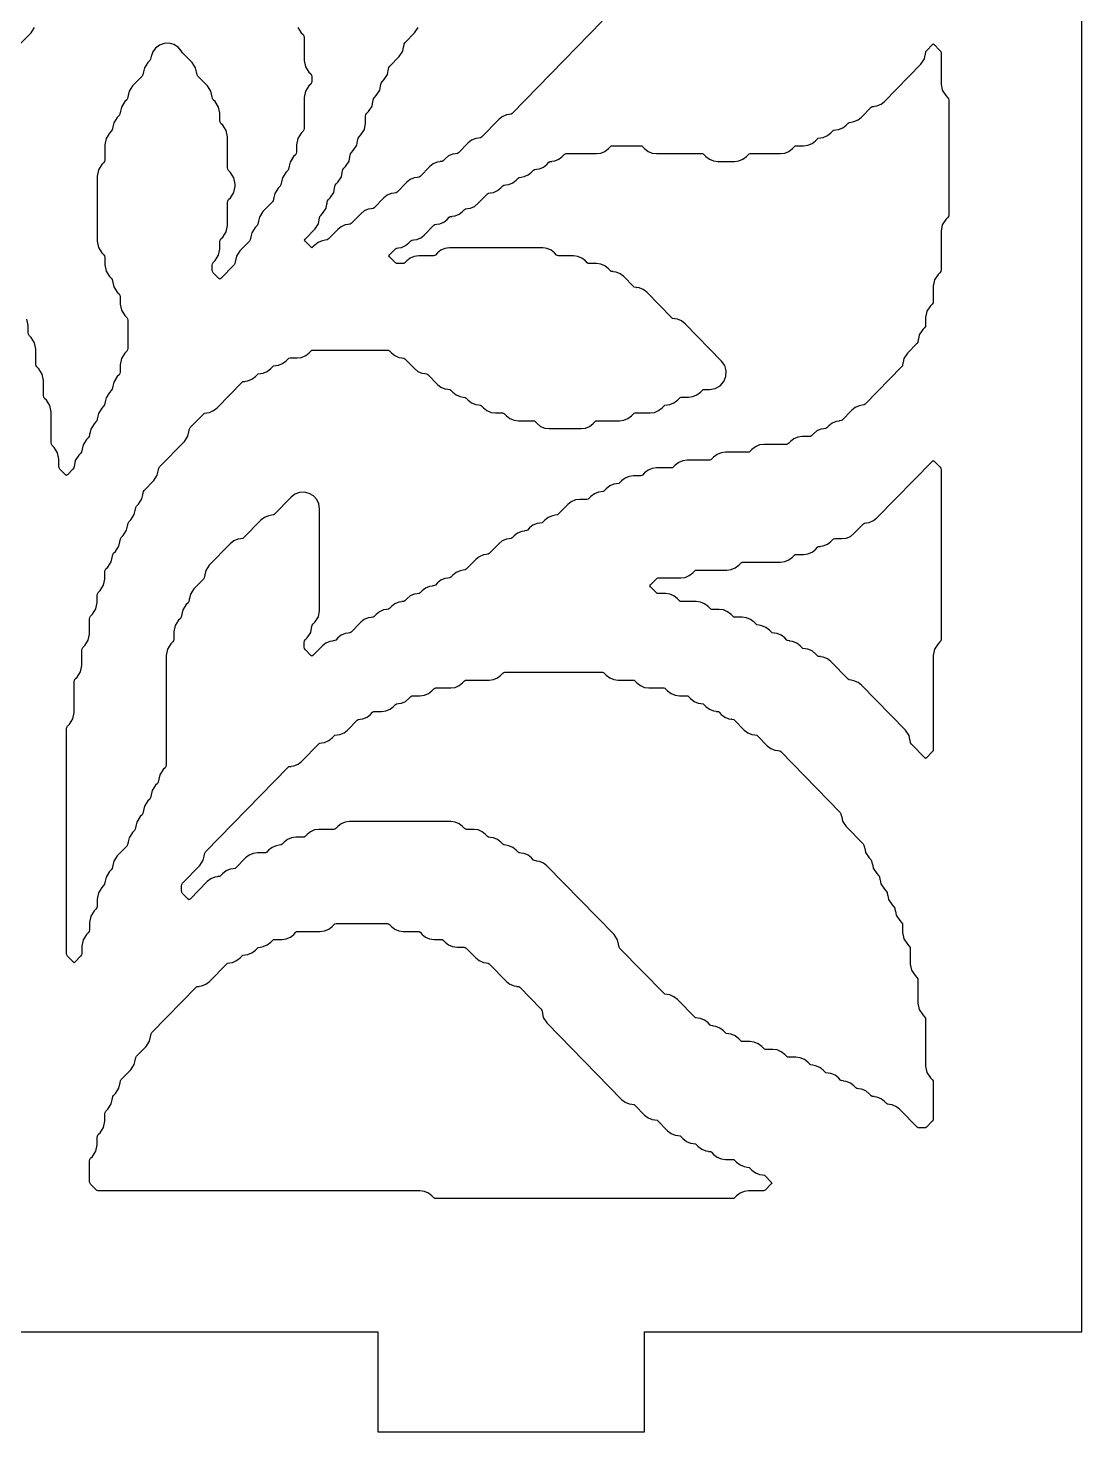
# Model space of a CAD drawing. Header units: millimetres. Extents: x 10 to 410, y 18 to 283.
# Drawn here: x 41.63 to 73.27, y 157 to 199.13 of the extents above; entities that cross this region are included whole.
import ezdxf

# ---------------------------------------------------------------- set-up
doc = ezdxf.new("R2010")
doc.units = ezdxf.units.MM
doc.layers.add('CUT', color=1, linetype='Continuous')

msp = doc.modelspace()

# ---------------------------------------------------------------- linework, layer by layer
at = {"layer": 'CUT'}
for points in [[(60.134, 157), (60.134, 160), (73.2679, 160), (73.2679, 280), (60.134, 280), (60.134, 283), (52.134, 283), (52.134, 280), (31.134, 280), (31.134, 283), (23.134, 283), (23.134, 280), (10, 280), (10, 160), (23.134, 160), (23.134, 157), (31.134, 157), (31.134, 160), (52.134, 160), (52.134, 157)], [(42.7942, 171.3131), (42.7854, 171.358), (42.7854, 178.0989), (42.7942, 178.1438), (42.8193, 178.1821), (42.8734, 178.2375), (42.9787, 178.3982), (43.0157, 178.5868), (43.0157, 179.5136), (43.0245, 179.5585), (43.0496, 179.5968), (43.1037, 179.6522), (43.209, 179.8129), (43.246, 180.0015), (43.246, 180.4568), (43.2548, 180.5017), (43.2798, 180.54), (43.3339, 180.5954), (43.4393, 180.7561), (43.4762, 180.9447), (43.4762, 181.3999), (43.485, 181.4448), (43.5101, 181.4831), (43.5642, 181.5385), (43.6696, 181.6993), (43.7065, 181.8879), (43.7065, 182.1073), (43.7153, 182.1522), (43.7404, 182.1905), (43.7945, 182.2459), (43.8999, 182.4066), (43.9368, 182.5952), (43.9368, 182.8147), (43.9456, 182.8596), (43.9707, 182.8979), (44.0248, 182.9533), (44.1302, 183.114), (44.1547, 183.2392), (44.1578, 183.2386), (44.1759, 183.3312), (44.201, 183.3694), (44.2551, 183.4248), (44.3604, 183.5856), (44.385, 183.7108), (44.3881, 183.7102), (44.4062, 183.8027), (44.4313, 183.841), (44.4854, 183.8964), (44.5907, 184.0572), (44.6152, 184.1824), (44.6183, 184.1818), (44.6365, 184.2743), (44.6615, 184.3126), (44.7156, 184.368), (44.821, 184.5287), (44.8455, 184.654), (44.8486, 184.6534), (44.8667, 184.7459), (44.8918, 184.7842), (44.9459, 184.8396), (45.0513, 185.0003), (45.0758, 185.1256), (45.0789, 185.125), (45.097, 185.2175), (45.1221, 185.2558), (45.4065, 185.5469), (45.5118, 185.7077), (45.5364, 185.8329), (45.5395, 185.8323), (45.5576, 185.9248), (45.5827, 185.9631), (46.3276, 186.7259), (46.433, 186.8866), (46.4575, 187.0119), (46.4606, 187.0113), (46.4787, 187.1038), (46.5038, 187.1421), (46.9072, 187.5551), (46.9323, 187.5747), (46.9967, 187.5834), (46.9965, 187.5851), (47.0815, 187.5965), (47.2036, 187.6479), (47.3079, 187.7296), (48.0587, 188.4983), (48.0837, 188.5179), (48.1481, 188.5265), (48.1479, 188.5283), (48.2329, 188.5397), (48.355, 188.5911), (48.4593, 188.6728), (48.5192, 188.7341), (48.5442, 188.7537), (48.6087, 188.7623), (48.6085, 188.7641), (48.6935, 188.7754), (48.8156, 188.8269), (48.9199, 188.9085), (48.9798, 188.9699), (49.0048, 188.9895), (49.0693, 188.9981), (49.069, 188.9999), (49.1541, 189.0112), (49.2761, 189.0627), (49.3804, 189.1443), (49.4404, 189.2057), (49.4654, 189.2253), (49.4969, 189.2295), (49.7136, 189.2295), (49.8449, 189.247), (49.967, 189.2984), (50.0713, 189.3801), (50.1312, 189.4415), (50.1562, 189.4611), (50.1877, 189.4653), (52.424, 189.4653), (52.4555, 189.4611), (52.4805, 189.4415), (52.5404, 189.3801), (52.6447, 189.2984), (52.7668, 189.247), (52.8518, 189.2357), (52.8516, 189.2339), (52.9161, 189.2253), (52.9411, 189.2057), (53.2313, 188.9085), (53.3356, 188.8269), (53.4577, 188.7754), (53.5427, 188.7641), (53.5425, 188.7623), (53.6069, 188.7537), (53.6319, 188.7341), (53.9221, 188.437), (54.0264, 188.3553), (54.1485, 188.3039), (54.2335, 188.2925), (54.2333, 188.2907), (54.2978, 188.2821), (54.3228, 188.2625), (54.3827, 188.2012), (54.487, 188.1195), (54.6091, 188.0681), (54.6941, 188.0567), (54.6939, 188.0549), (54.7583, 188.0463), (54.7834, 188.0267), (54.8433, 187.9654), (54.9476, 187.8837), (55.0697, 187.8323), (55.1547, 187.8209), (55.1544, 187.8191), (55.2189, 187.8105), (55.2439, 187.7909), (55.3038, 187.7296), (55.4081, 187.6479), (55.5302, 187.5965), (55.6615, 187.5789), (55.8783, 187.5789), (55.9098, 187.5747), (55.9348, 187.5551), (55.9947, 187.4938), (56.099, 187.4121), (56.2211, 187.3607), (56.3524, 187.3432), (56.7994, 187.3432), (56.8309, 187.3389), (56.8559, 187.3194), (56.9158, 187.258), (57.0201, 187.1763), (57.1422, 187.1249), (57.2735, 187.1074), (58.2341, 187.1074), (58.3654, 187.1249), (58.4875, 187.1763), (58.5918, 187.258), (58.6517, 187.3194), (58.6767, 187.3389), (58.7082, 187.3432), (59.3855, 187.3432), (59.5168, 187.3607), (59.6389, 187.4121), (59.7432, 187.4938), (59.8031, 187.5551), (59.8281, 187.5747), (59.8596, 187.5789), (60.3066, 187.5789), (60.4379, 187.5965), (60.56, 187.6479), (60.6643, 187.7296), (60.7242, 187.7909), (60.7492, 187.8105), (60.8137, 187.8191), (60.8135, 187.8209), (60.8985, 187.8323), (61.0206, 187.8837), (61.1249, 187.9654), (61.1848, 188.0267), (61.2098, 188.0463), (61.2413, 188.0505), (61.458, 188.0505), (61.5893, 188.0681), (61.7114, 188.1195), (61.8157, 188.2012), (61.8756, 188.2625), (61.9007, 188.2821), (61.9322, 188.2863), (62.0934, 188.2863), (62.2577, 188.3141), (62.4038, 188.3944), (62.5154, 188.5182), (62.5801, 188.6718), (62.5907, 188.8381), (62.546, 188.9987), (62.4511, 189.1357), (61.3552, 190.2578), (61.2509, 190.3395), (61.1288, 190.3909), (61.0438, 190.4022), (61.044, 190.404), (60.9795, 190.4126), (60.9545, 190.4322), (60.2038, 191.2009), (60.0995, 191.2826), (59.9774, 191.334), (59.8923, 191.3454), (59.8926, 191.3472), (59.8281, 191.3558), (59.8031, 191.3754), (59.5129, 191.6725), (59.4086, 191.7542), (59.2865, 191.8056), (59.2015, 191.817), (59.2017, 191.8188), (59.1373, 191.8274), (59.1122, 191.847), (59.0523, 191.9083), (58.948, 191.99), (58.8259, 192.0414), (58.6946, 192.0589), (58.4779, 192.0589), (58.4464, 192.0632), (58.4214, 192.0827), (58.3615, 192.1441), (58.2572, 192.2258), (58.1351, 192.2772), (58.0038, 192.2947), (57.5568, 192.2947), (57.5253, 192.2989), (57.5003, 192.3185), (57.4404, 192.3799), (57.3361, 192.4616), (57.214, 192.513), (57.0827, 192.5305), (54.2798, 192.5305), (54.1485, 192.513), (54.0264, 192.4616), (53.9221, 192.3799), (53.8622, 192.3185), (53.8372, 192.2989), (53.8057, 192.2947), (53.3587, 192.2947), (53.2274, 192.2772), (53.1053, 192.2258), (53.001, 192.1441), (52.9411, 192.0827), (52.9161, 192.0632), (52.8846, 192.0589), (52.7208, 192.0589), (52.6893, 192.0632), (52.6643, 192.0827), (52.4844, 192.267), (52.4646, 192.2947), (52.4844, 192.3225), (52.6643, 192.5067), (52.6893, 192.5263), (52.7538, 192.5349), (52.7536, 192.5367), (52.8386, 192.5481), (52.9607, 192.5995), (53.065, 192.6812), (53.1249, 192.7425), (53.1499, 192.7621), (53.2144, 192.7707), (53.2141, 192.7725), (53.2991, 192.7839), (53.4212, 192.8353), (53.5255, 192.917), (53.8157, 193.2141), (53.8408, 193.2337), (53.9052, 193.2423), (53.905, 193.2441), (53.99, 193.2554), (54.1121, 193.3069), (54.2164, 193.3885), (54.2763, 193.4499), (54.3013, 193.4695), (54.3658, 193.4781), (54.3655, 193.4799), (54.4506, 193.4912), (54.5727, 193.5427), (54.677, 193.6243), (54.7369, 193.6857), (54.7619, 193.7053), (54.8264, 193.7139), (54.8261, 193.7157), (54.9111, 193.727), (55.0332, 193.7784), (55.1375, 193.8601), (55.4277, 194.1573), (55.4527, 194.1768), (55.5172, 194.1855), (55.517, 194.1872), (55.602, 194.1986), (55.7241, 194.25), (55.8284, 194.3317), (55.8883, 194.393), (55.9133, 194.4126), (55.9778, 194.4212), (55.9775, 194.423), (56.0625, 194.4344), (56.1846, 194.4858), (56.2889, 194.5675), (56.3489, 194.6288), (56.3739, 194.6484), (56.4383, 194.657), (56.4381, 194.6588), (56.5231, 194.6702), (56.6452, 194.7216), (56.7495, 194.8033), (56.8094, 194.8646), (56.8344, 194.8842), (56.8989, 194.8928), (56.8987, 194.8946), (56.9837, 194.906), (57.1058, 194.9574), (57.2101, 195.0391), (57.27, 195.1004), (57.295, 195.12), (57.3595, 195.1286), (57.3592, 195.1304), (57.4442, 195.1418), (57.5663, 195.1932), (57.6706, 195.2749), (57.7305, 195.3362), (57.7556, 195.3558), (57.7871, 195.36), (58.6946, 195.36), (58.8259, 195.3776), (58.948, 195.429), (59.0523, 195.5106), (59.1122, 195.572), (59.1373, 195.5916), (59.1688, 195.5958), (60.0234, 195.5958), (60.0549, 195.5916), (60.0799, 195.572), (60.1398, 195.5106), (60.2441, 195.429), (60.3662, 195.3776), (60.4975, 195.36), (61.8656, 195.36), (61.8971, 195.3558), (61.9221, 195.3362), (61.982, 195.2749), (62.0863, 195.1932), (62.2084, 195.1418), (62.3397, 195.1242), (62.8397, 195.1242), (62.971, 195.1418), (63.0931, 195.1932), (63.1974, 195.2749), (63.2573, 195.3362), (63.2824, 195.3558), (63.3139, 195.36), (64.2214, 195.36), (64.3527, 195.3776), (64.4748, 195.429), (64.5791, 195.5106), (64.639, 195.572), (64.6641, 195.5916), (64.6956, 195.5958), (64.9123, 195.5958), (65.0436, 195.6133), (65.1657, 195.6648), (65.27, 195.7464), (65.3299, 195.8078), (65.3549, 195.8274), (65.4194, 195.836), (65.4191, 195.8378), (65.5042, 195.8491), (65.6262, 195.9005), (65.7305, 195.9822), (65.7905, 196.0436), (65.8155, 196.0632), (65.8799, 196.0718), (65.8797, 196.0736), (65.9647, 196.0849), (66.0868, 196.1363), (66.1911, 196.218), (66.251, 196.2794), (66.276, 196.2989), (66.3405, 196.3076), (66.3403, 196.3093), (66.4253, 196.3207), (66.5474, 196.3721), (66.6517, 196.4538), (66.9419, 196.7509), (66.9669, 196.7705), (67.0314, 196.7791), (67.0311, 196.7809), (67.1161, 196.7923), (67.2382, 196.8437), (67.3425, 196.9254), (68.4348, 198.0438), (68.5402, 198.2045), (68.5647, 198.3298), (68.5678, 198.3292), (68.5859, 198.4217), (68.611, 198.46), (68.7795, 198.6325), (68.8074, 198.6532), (68.8353, 198.6325), (69.0038, 198.46), (69.0289, 198.4217), (69.0377, 198.3768), (69.0377, 197.45), (69.0746, 197.2614), (69.18, 197.1006), (69.2341, 197.0452), (69.2592, 197.0069), (69.2679, 196.962), (69.2679, 193.5222), (69.2592, 193.4773), (69.2341, 193.439), (69.18, 193.3836), (69.0746, 193.2228), (69.0377, 193.0342), (69.0377, 191.8717), (69.0289, 191.8267), (69.0038, 191.7885), (68.9497, 191.7331), (68.8443, 191.5723), (68.8074, 191.3837), (68.8074, 190.9285), (68.7986, 190.8836), (68.7735, 190.8453), (68.7194, 190.7899), (68.614, 190.6292), (68.5771, 190.4406), (68.5771, 190.2211), (68.5683, 190.1762), (68.5432, 190.1379), (68.4891, 190.0825), (68.3838, 189.9218), (68.3592, 189.7965), (68.3561, 189.7971), (68.338, 189.7046), (68.3129, 189.6664), (68.0285, 189.3752), (67.9232, 189.2144), (67.8987, 189.0892), (67.8956, 189.0898), (67.8775, 188.9973), (67.8524, 188.959), (66.7581, 187.8385), (66.7331, 187.8189), (66.6686, 187.8103), (66.6688, 187.8085), (66.5838, 187.7972), (66.4617, 187.7458), (66.3574, 187.6641), (66.0672, 187.367), (66.0422, 187.3474), (65.9777, 187.3388), (65.978, 187.337), (65.893, 187.3256), (65.7709, 187.2742), (65.6666, 187.1925), (65.6067, 187.1312), (65.5816, 187.1116), (65.5172, 187.103), (65.5174, 187.1012), (65.4324, 187.0898), (65.3103, 187.0384), (65.206, 186.9567), (65.1461, 186.8954), (65.1211, 186.8758), (65.0896, 186.8716), (64.8729, 186.8716), (64.7416, 186.854), (64.6195, 186.8026), (64.5152, 186.7209), (64.4552, 186.6596), (64.4302, 186.64), (64.3987, 186.6358), (63.7214, 186.6358), (63.5901, 186.6182), (63.468, 186.5668), (63.3637, 186.4851), (63.3038, 186.4238), (63.2788, 186.4042), (63.2473, 186.4), (62.57, 186.4), (62.4387, 186.3824), (62.3166, 186.331), (62.2123, 186.2494), (62.1524, 186.188), (62.1274, 186.1684), (62.0959, 186.1642), (61.4186, 186.1642), (61.2873, 186.1467), (61.1652, 186.0952), (61.0609, 186.0136), (61.001, 185.9522), (60.976, 185.9326), (60.9445, 185.9284), (60.4975, 185.9284), (60.3662, 185.9109), (60.2441, 185.8595), (60.1398, 185.7778), (60.0799, 185.7164), (60.0549, 185.6968), (60.0234, 185.6926), (59.8066, 185.6926), (59.6753, 185.6751), (59.5532, 185.6237), (59.4489, 185.542), (59.389, 185.4806), (59.364, 185.4611), (59.2995, 185.4524), (59.2998, 185.4507), (59.2148, 185.4393), (59.0927, 185.3879), (58.9884, 185.3062), (58.9285, 185.2449), (58.9034, 185.2253), (58.839, 185.2166), (58.8392, 185.2149), (58.7542, 185.2035), (58.6321, 185.1521), (58.5278, 185.0704), (58.4679, 185.0091), (58.4429, 184.9895), (58.4114, 184.9853), (58.1947, 184.9853), (58.0633, 184.9677), (57.9412, 184.9163), (57.8369, 184.8346), (57.5468, 184.5375), (57.5217, 184.5179), (57.4573, 184.5093), (57.4575, 184.5075), (57.3725, 184.4961), (57.2504, 184.4447), (57.1461, 184.363), (57.0862, 184.3017), (57.0612, 184.2821), (56.9967, 184.2735), (56.9969, 184.2717), (56.9119, 184.2603), (56.7898, 184.2089), (56.6855, 184.1272), (56.6256, 184.0659), (56.6006, 184.0463), (56.5361, 184.0377), (56.5364, 184.0359), (56.4514, 184.0246), (56.3293, 183.9731), (56.225, 183.8915), (56.1651, 183.8301), (56.14, 183.8105), (56.0756, 183.8019), (56.0758, 183.8001), (55.9908, 183.7888), (55.8687, 183.7373), (55.7644, 183.6557), (55.4742, 183.3585), (55.4492, 183.3389), (55.3847, 183.3303), (55.385, 183.3285), (55.2999, 183.3172), (55.1779, 183.2658), (55.0735, 183.1841), (54.7834, 182.887), (54.7583, 182.8674), (54.6939, 182.8588), (54.6941, 182.857), (54.6091, 182.8456), (54.487, 182.7942), (54.3827, 182.7125), (54.3228, 182.6512), (54.2978, 182.6316), (54.2333, 182.623), (54.2335, 182.6212), (54.1485, 182.6098), (54.0264, 182.5584), (53.9221, 182.4767), (53.8622, 182.4154), (53.8372, 182.3958), (53.7727, 182.3872), (53.773, 182.3854), (53.688, 182.374), (53.5659, 182.3226), (53.4616, 182.2409), (53.4017, 182.1796), (53.3766, 182.16), (53.3122, 182.1514), (53.3124, 182.1496), (53.2274, 182.1382), (53.1053, 182.0868), (53.001, 182.0051), (52.9411, 181.9438), (52.9161, 181.9242), (52.8516, 181.9156), (52.8518, 181.9138), (52.7668, 181.9024), (52.6447, 181.851), (52.5404, 181.7694), (52.4805, 181.708), (52.4555, 181.6884), (52.391, 181.6798), (52.3913, 181.678), (52.3063, 181.6667), (52.1842, 181.6152), (52.0799, 181.5336), (52.02, 181.4722), (51.9949, 181.4526), (51.9305, 181.444), (51.9307, 181.4422), (51.8457, 181.4309), (51.7236, 181.3795), (51.6193, 181.2978), (51.3291, 181.0006), (51.3041, 180.9811), (51.2396, 180.9724), (51.2399, 180.9707), (51.1548, 180.9593), (51.0328, 180.9079), (50.9285, 180.8262), (50.8685, 180.7649), (50.8435, 180.7453), (50.7791, 180.7366), (50.7793, 180.7349), (50.6943, 180.7235), (50.5722, 180.6721), (50.4679, 180.5904), (50.1824, 180.2981), (50.1545, 180.2774), (50.1265, 180.2981), (49.9581, 180.4706), (49.933, 180.5088), (49.9242, 180.5538), (49.9242, 180.6926), (49.933, 180.7375), (49.9581, 180.7758), (50.0122, 180.8311), (50.1175, 180.9919), (50.142, 181.1171), (50.1451, 181.1165), (50.1632, 181.209), (50.1883, 181.2473), (50.2424, 181.3027), (50.3478, 181.4635), (50.3847, 181.6521), (50.3847, 184.7009), (50.363, 184.8467), (50.2996, 184.9799), (50.2002, 185.0888), (50.0733, 185.1639), (49.9301, 185.1988), (49.7828, 185.1904), (49.6445, 185.1394), (49.527, 185.0502), (49.0263, 184.5375), (49.0013, 184.5179), (48.9368, 184.5093), (48.937, 184.5075), (48.852, 184.4961), (48.7299, 184.4447), (48.6256, 184.363), (48.1051, 183.8301), (48.0801, 183.8105), (48.0157, 183.8019), (48.0159, 183.8001), (47.9309, 183.7888), (47.8088, 183.7373), (47.7045, 183.6557), (47.0728, 183.0089), (46.9674, 182.8481), (46.9429, 182.7229), (46.9398, 182.7235), (46.9217, 182.631), (46.8966, 182.5927), (46.6122, 182.3015), (46.5069, 182.1407), (46.4823, 182.0155), (46.4792, 182.0161), (46.4611, 181.9236), (46.436, 181.8853), (46.3819, 181.8299), (46.2766, 181.6692), (46.252, 181.5439), (46.249, 181.5445), (46.2308, 181.452), (46.2057, 181.4137), (46.1516, 181.3583), (46.0463, 181.1976), (46.0094, 181.009), (46.0094, 180.7896), (46.0006, 180.7446), (45.9755, 180.7064), (45.9214, 180.651), (45.816, 180.4902), (45.7791, 180.3016), (45.7791, 177.0169), (45.7703, 176.972), (45.7452, 176.9337), (45.6911, 176.8783), (45.5857, 176.7176), (45.5612, 176.5923), (45.5581, 176.5929), (45.54, 176.5004), (45.5149, 176.4621), (45.4608, 176.4067), (45.3554, 176.246), (45.3309, 176.1208), (45.3278, 176.1214), (45.3097, 176.0288), (45.2846, 175.9906), (45.2305, 175.9352), (45.1252, 175.7744), (45.1006, 175.6492), (45.0975, 175.6498), (45.0794, 175.5573), (45.0543, 175.519), (45.0002, 175.4636), (44.8949, 175.3028), (44.8703, 175.1776), (44.8673, 175.1782), (44.8491, 175.0857), (44.8241, 175.0474), (44.7699, 174.992), (44.6646, 174.8313), (44.6401, 174.706), (44.637, 174.7066), (44.6189, 174.6141), (44.5938, 174.5758), (44.3094, 174.2846), (44.204, 174.1239), (44.1795, 173.9986), (44.1764, 173.9993), (44.1583, 173.9067), (44.1332, 173.8685), (44.0791, 173.8131), (43.9737, 173.6523), (43.9492, 173.5271), (43.9461, 173.5277), (43.928, 173.4352), (43.9029, 173.3969), (43.8488, 173.3415), (43.7435, 173.1807), (43.7065, 172.9921), (43.7065, 172.7727), (43.6977, 172.7278), (43.6726, 172.6895), (43.6185, 172.6341), (43.5132, 172.4734), (43.4762, 172.2848), (43.4762, 172.0653), (43.4674, 172.0204), (43.4424, 171.9821), (43.3883, 171.9267), (43.2829, 171.766), (43.246, 171.5774), (43.246, 171.358), (43.2372, 171.3131), (43.2121, 171.2748), (43.0436, 171.1023), (43.0157, 171.0816), (42.9878, 171.1023), (42.8193, 171.2748)], [(60.519, 182.6232), (60.5505, 182.6274), (61.2277, 182.6274), (61.3591, 182.6449), (61.4812, 182.6963), (61.5855, 182.778), (61.6454, 182.8394), (61.6704, 182.8589), (61.7019, 182.8632), (62.6094, 182.8632), (62.7408, 182.8807), (62.8628, 182.9321), (62.9672, 183.0138), (63.0271, 183.0751), (63.0521, 183.0947), (63.0836, 183.0989), (64.2214, 183.0989), (64.3527, 183.1165), (64.4748, 183.1679), (64.5791, 183.2496), (64.639, 183.3109), (64.6641, 183.3305), (64.6956, 183.3347), (64.9123, 183.3347), (65.0436, 183.3523), (65.1657, 183.4037), (65.27, 183.4854), (65.3299, 183.5467), (65.3549, 183.5663), (65.4194, 183.5749), (65.4191, 183.5767), (65.5042, 183.5881), (65.6262, 183.6395), (65.7305, 183.7212), (65.7905, 183.7825), (65.8155, 183.8021), (65.847, 183.8063), (66.0637, 183.8063), (66.195, 183.8239), (66.3171, 183.8753), (66.4214, 183.957), (66.7116, 184.2541), (66.7366, 184.2737), (66.8011, 184.2823), (66.8008, 184.2841), (66.8859, 184.2954), (67.0079, 184.3469), (67.1122, 184.4285), (68.7795, 186.1356), (68.8074, 186.1563), (68.8353, 186.1356), (69.0038, 185.9631), (69.0289, 185.9248), (69.0377, 185.8799), (69.0377, 180.7896), (69.0289, 180.7446), (69.0038, 180.7064), (68.9497, 180.651), (68.8443, 180.4902), (68.8074, 180.3016), (68.8074, 177.4885), (68.7986, 177.4436), (68.7735, 177.4053), (68.605, 177.2328), (68.5771, 177.2121), (68.5492, 177.2328), (68.1504, 177.6411), (68.1253, 177.6794), (68.1072, 177.7719), (68.1041, 177.7713), (68.0796, 177.8965), (67.9742, 178.0573), (66.6517, 179.4115), (66.5474, 179.4931), (66.4253, 179.5446), (66.3403, 179.5559), (66.3405, 179.5577), (66.276, 179.5663), (66.251, 179.5859), (65.7305, 180.1188), (65.6262, 180.2005), (65.5042, 180.2519), (65.4191, 180.2633), (65.4194, 180.2651), (65.3549, 180.2737), (65.3299, 180.2933), (65.27, 180.3546), (65.1657, 180.4363), (65.0436, 180.4877), (64.9586, 180.4991), (64.9588, 180.5009), (64.8943, 180.5095), (64.8693, 180.5291), (64.8094, 180.5904), (64.7051, 180.6721), (64.583, 180.7235), (64.498, 180.7349), (64.4982, 180.7366), (64.4338, 180.7453), (64.4088, 180.7649), (64.3489, 180.8262), (64.2445, 180.9079), (64.1225, 180.9593), (64.0374, 180.9707), (64.0377, 180.9724), (63.9732, 180.9811), (63.9482, 181.0006), (63.8883, 181.062), (63.784, 181.1437), (63.6619, 181.1951), (63.5769, 181.2064), (63.5771, 181.2082), (63.5126, 181.2168), (63.4876, 181.2364), (63.4277, 181.2978), (63.3234, 181.3795), (63.2013, 181.4309), (63.07, 181.4484), (62.8533, 181.4484), (62.8218, 181.4526), (62.7968, 181.4722), (62.7369, 181.5336), (62.6326, 181.6152), (62.5105, 181.6667), (62.3792, 181.6842), (62.1624, 181.6842), (62.1309, 181.6884), (62.1059, 181.708), (62.046, 181.7694), (61.9417, 181.851), (61.8196, 181.9024), (61.6883, 181.92), (61.2413, 181.92), (61.2098, 181.9242), (61.1848, 181.9438), (61.1249, 182.0051), (61.0206, 182.0868), (60.8985, 182.1382), (60.7672, 182.1558), (60.5505, 182.1558), (60.519, 182.16), (60.4939, 182.1796), (60.314, 182.3639), (60.2942, 182.3916), (60.314, 182.4193), (60.4939, 182.6036)], [(46.2484, 173.1994), (46.2396, 173.2443), (46.2396, 173.3831), (46.2484, 173.428), (46.2735, 173.4663), (46.7882, 173.9933), (46.8935, 174.154), (46.9181, 174.2792), (46.9212, 174.2786), (46.9393, 174.3712), (46.9644, 174.4094), (49.4404, 176.9446), (49.4654, 176.9642), (49.5298, 176.9728), (49.5296, 176.9746), (49.6146, 176.986), (49.7367, 177.0374), (49.841, 177.1191), (50.3615, 177.652), (50.3865, 177.6716), (50.451, 177.6802), (50.4507, 177.682), (50.5358, 177.6933), (50.6578, 177.7448), (50.7621, 177.8264), (50.8221, 177.8878), (50.8471, 177.9074), (50.9115, 177.916), (50.9113, 177.9178), (50.9963, 177.9291), (51.1184, 177.9805), (51.2227, 178.0622), (51.5129, 178.3594), (51.5379, 178.3789), (51.6024, 178.3876), (51.6021, 178.3893), (51.6872, 178.4007), (51.8093, 178.4521), (51.9136, 178.5338), (51.9735, 178.5951), (51.9985, 178.6147), (52.03, 178.6189), (52.2467, 178.6189), (52.378, 178.6365), (52.5001, 178.6879), (52.6044, 178.7696), (52.6643, 178.8309), (52.6893, 178.8505), (52.7538, 178.8591), (52.7536, 178.8609), (52.8386, 178.8723), (52.9607, 178.9237), (53.065, 179.0054), (53.1249, 179.0667), (53.1499, 179.0863), (53.1814, 179.0905), (53.3981, 179.0905), (53.5294, 179.1081), (53.6515, 179.1595), (53.7558, 179.2412), (53.8157, 179.3025), (53.8408, 179.3221), (53.8722, 179.3263), (54.3193, 179.3263), (54.4506, 179.3439), (54.5727, 179.3953), (54.677, 179.477), (54.7369, 179.5383), (54.7619, 179.5579), (54.7934, 179.5621), (55.4707, 179.5621), (55.602, 179.5797), (55.7241, 179.6311), (55.8284, 179.7128), (55.8883, 179.7741), (55.9133, 179.7937), (55.9448, 179.7979), (58.8719, 179.7979), (58.9034, 179.7937), (58.9285, 179.7741), (58.9884, 179.7128), (59.0927, 179.6311), (59.2148, 179.5797), (59.3461, 179.5621), (59.7931, 179.5621), (59.8246, 179.5579), (59.8496, 179.5383), (59.9095, 179.477), (60.0138, 179.3953), (60.1359, 179.3439), (60.2672, 179.3263), (60.7142, 179.3263), (60.7457, 179.3221), (60.7707, 179.3025), (60.8306, 179.2412), (60.9349, 179.1595), (61.057, 179.1081), (61.1883, 179.0905), (61.4051, 179.0905), (61.4366, 179.0863), (61.4616, 179.0667), (61.5215, 179.0054), (61.6258, 178.9237), (61.7479, 178.8723), (61.8329, 178.8609), (61.8327, 178.8591), (61.8971, 178.8505), (61.9221, 178.8309), (61.982, 178.7696), (62.0863, 178.6879), (62.2084, 178.6365), (62.2935, 178.6251), (62.2932, 178.6234), (62.3577, 178.6147), (62.3827, 178.5951), (62.4426, 178.5338), (62.5469, 178.4521), (62.669, 178.4007), (62.754, 178.3893), (62.7538, 178.3876), (62.8182, 178.3789), (62.8433, 178.3594), (63.1335, 178.0622), (63.2378, 177.9805), (63.3599, 177.9291), (63.4449, 177.9178), (63.4446, 177.916), (63.5091, 177.9074), (63.5341, 177.8878), (63.8243, 177.5906), (63.9286, 177.509), (64.0507, 177.4576), (64.1357, 177.4462), (64.1355, 177.4444), (64.1999, 177.4358), (64.225, 177.4162), (66.0101, 175.5884), (66.0352, 175.5501), (66.0533, 175.4576), (66.0564, 175.4582), (66.0809, 175.3329), (66.1863, 175.1722), (66.7009, 174.6452), (66.726, 174.6069), (66.7442, 174.5144), (66.7472, 174.515), (66.7718, 174.3898), (66.8771, 174.229), (66.9312, 174.1736), (66.9563, 174.1354), (66.9744, 174.0429), (66.9775, 174.0435), (67.0021, 173.9182), (67.1074, 173.7575), (67.1615, 173.7021), (67.1866, 173.6638), (67.2047, 173.5713), (67.2078, 173.5719), (67.2323, 173.4466), (67.3377, 173.2859), (67.3918, 173.2305), (67.4169, 173.1922), (67.435, 173.0997), (67.4381, 173.1003), (67.4626, 172.975), (67.568, 172.8143), (67.6221, 172.7589), (67.6472, 172.7206), (67.6653, 172.6281), (67.6684, 172.6287), (67.6929, 172.5035), (67.7983, 172.3427), (67.8524, 172.2873), (67.8775, 172.249), (67.8863, 172.2041), (67.8863, 171.9847), (67.9232, 171.7961), (68.0285, 171.6354), (68.0826, 171.58), (68.1077, 171.5417), (68.1165, 171.4968), (68.1165, 171.0415), (68.1535, 170.8529), (68.2588, 170.6922), (68.3129, 170.6368), (68.338, 170.5985), (68.3468, 170.5536), (68.3468, 169.8626), (68.3838, 169.674), (68.4891, 169.5133), (68.5432, 169.4579), (68.5683, 169.4196), (68.5771, 169.3747), (68.5771, 167.9763), (68.614, 167.7877), (68.7194, 167.6269), (68.7735, 167.5715), (68.7986, 167.5333), (68.8074, 167.4883), (68.8074, 166.4064), (68.7986, 166.3615), (68.7735, 166.3232), (68.6003, 166.1459), (68.5753, 166.1263), (68.5438, 166.1221), (68.3801, 166.1221), (68.3486, 166.1263), (68.3236, 166.1459), (67.8031, 166.6788), (67.6988, 166.7605), (67.5767, 166.8119), (67.4917, 166.8233), (67.4919, 166.8251), (67.4275, 166.8337), (67.4024, 166.8533), (67.3425, 166.9146), (67.2382, 166.9963), (67.1161, 167.0477), (67.0311, 167.0591), (67.0314, 167.0609), (66.9669, 167.0695), (66.9419, 167.0891), (66.882, 167.1504), (66.7777, 167.2321), (66.6556, 167.2835), (66.5706, 167.2949), (66.5708, 167.2966), (66.5063, 167.3053), (66.4813, 167.3249), (66.4214, 167.3862), (66.3171, 167.4679), (66.195, 167.5193), (66.11, 167.5307), (66.1102, 167.5324), (66.0458, 167.5411), (66.0207, 167.5606), (65.9608, 167.622), (65.8565, 167.7037), (65.7344, 167.7551), (65.6494, 167.7664), (65.6497, 167.7682), (65.5852, 167.7768), (65.5602, 167.7964), (65.5003, 167.8578), (65.396, 167.9395), (65.2739, 167.9909), (65.1889, 168.0022), (65.1891, 168.004), (65.1246, 168.0126), (65.0996, 168.0322), (65.0397, 168.0936), (64.9354, 168.1752), (64.8133, 168.2267), (64.682, 168.2442), (64.4653, 168.2442), (64.4338, 168.2484), (64.4088, 168.268), (64.3489, 168.3294), (64.2445, 168.411), (64.1225, 168.4624), (63.9911, 168.48), (63.7744, 168.48), (63.7429, 168.4842), (63.7179, 168.5038), (63.658, 168.5651), (63.5537, 168.6468), (63.4316, 168.6982), (63.3003, 168.7158), (63.0836, 168.7158), (63.0521, 168.72), (63.0271, 168.7396), (62.9672, 168.8009), (62.8628, 168.8826), (62.7408, 168.934), (62.6557, 168.9454), (62.656, 168.9472), (62.5915, 168.9558), (62.5665, 168.9754), (62.5066, 169.0367), (62.4023, 169.1184), (62.2802, 169.1698), (62.1952, 169.1812), (62.1954, 169.183), (62.1309, 169.1916), (62.1059, 169.2112), (62.046, 169.2725), (61.9417, 169.3542), (61.8196, 169.4056), (61.7346, 169.417), (61.7348, 169.4188), (61.6704, 169.4274), (61.6454, 169.447), (61.1249, 169.9799), (61.0206, 170.0616), (60.8985, 170.113), (60.8135, 170.1243), (60.8137, 170.1261), (60.7492, 170.1347), (60.7242, 170.1543), (59.3997, 171.5106), (59.3746, 171.5488), (59.3565, 171.6414), (59.3534, 171.6408), (59.3288, 171.766), (59.2235, 171.9267), (57.2101, 173.9883), (57.1058, 174.07), (56.9837, 174.1214), (56.8987, 174.1328), (56.8989, 174.1345), (56.8344, 174.1432), (56.8094, 174.1627), (56.7495, 174.2241), (56.6452, 174.3058), (56.5231, 174.3572), (56.4381, 174.3685), (56.4383, 174.3703), (56.3739, 174.3789), (56.3489, 174.3985), (56.2889, 174.4599), (56.1846, 174.5416), (56.0625, 174.593), (55.9775, 174.6043), (55.9778, 174.6061), (55.9133, 174.6147), (55.8883, 174.6343), (55.8284, 174.6957), (55.7241, 174.7773), (55.602, 174.8288), (55.517, 174.8401), (55.5172, 174.8419), (55.4527, 174.8505), (55.4277, 174.8701), (55.3678, 174.9315), (55.2635, 175.0131), (55.1414, 175.0646), (55.0101, 175.0821), (54.7934, 175.0821), (54.7619, 175.0863), (54.7369, 175.1059), (54.677, 175.1672), (54.5727, 175.2489), (54.4506, 175.3003), (54.3193, 175.3179), (51.2862, 175.3179), (51.1548, 175.3003), (51.0328, 175.2489), (50.9285, 175.1672), (50.8685, 175.1059), (50.8435, 175.0863), (50.812, 175.0821), (50.365, 175.0821), (50.2337, 175.0646), (50.1116, 175.0131), (50.0073, 174.9315), (49.9474, 174.8701), (49.9224, 174.8505), (49.8909, 174.8463), (49.6742, 174.8463), (49.5429, 174.8288), (49.4208, 174.7773), (49.3165, 174.6957), (49.2566, 174.6343), (49.2315, 174.6147), (49.1671, 174.6061), (49.1673, 174.6043), (49.0823, 174.593), (48.9602, 174.5416), (48.8559, 174.4599), (48.796, 174.3985), (48.771, 174.3789), (48.7395, 174.3747), (48.5228, 174.3747), (48.3915, 174.3572), (48.2694, 174.3058), (48.1651, 174.2241), (47.8749, 173.927), (47.8498, 173.9074), (47.7854, 173.8988), (47.7856, 173.897), (47.7006, 173.8856), (47.5785, 173.8342), (47.4742, 173.7525), (47.4143, 173.6912), (47.3893, 173.6716), (47.3248, 173.663), (47.3251, 173.6612), (47.24, 173.6498), (47.1179, 173.5984), (47.0136, 173.5167), (46.4978, 172.9886), (46.4699, 172.9679), (46.442, 172.9886), (46.2735, 173.1611)], [(43.485, 164.4752), (43.4762, 164.5201), (43.4762, 165.1304), (43.485, 165.1754), (43.5101, 165.2136), (43.5642, 165.269), (43.6696, 165.4298), (43.7065, 165.6184), (43.7065, 165.8378), (43.7153, 165.8827), (43.7404, 165.921), (43.7945, 165.9764), (43.8999, 166.1372), (43.9368, 166.3258), (43.9368, 166.5452), (43.9456, 166.5901), (43.9707, 166.6284), (44.0248, 166.6838), (44.1302, 166.8445), (44.1547, 166.9698), (44.1578, 166.9692), (44.1759, 167.0617), (44.201, 167.1), (44.2551, 167.1554), (44.3604, 167.3161), (44.385, 167.4414), (44.3881, 167.4407), (44.4062, 167.5333), (44.4313, 167.5715), (44.7156, 167.8627), (44.821, 168.0235), (44.8455, 168.1487), (44.8486, 168.1481), (44.8667, 168.2406), (44.8918, 168.2789), (45.1762, 168.5701), (45.2816, 168.7308), (45.3061, 168.8561), (45.3092, 168.8555), (45.3273, 168.948), (45.3524, 168.9863), (46.677, 170.3425), (46.702, 170.3621), (46.7664, 170.3707), (46.7662, 170.3725), (46.8512, 170.3839), (46.9733, 170.4353), (47.0776, 170.517), (47.5981, 171.0499), (47.6231, 171.0695), (47.6876, 171.0781), (47.6873, 171.0799), (47.7724, 171.0912), (47.8944, 171.1427), (47.9987, 171.2243), (48.0587, 171.2857), (48.0837, 171.3053), (48.1481, 171.3139), (48.1479, 171.3157), (48.2329, 171.327), (48.355, 171.3784), (48.4593, 171.4601), (48.5192, 171.5215), (48.5442, 171.5411), (48.6087, 171.5497), (48.6085, 171.5515), (48.6935, 171.5628), (48.8156, 171.6142), (48.9199, 171.6959), (48.9798, 171.7573), (49.0048, 171.7768), (49.0363, 171.7811), (49.253, 171.7811), (49.3843, 171.7986), (49.5064, 171.85), (49.6107, 171.9317), (49.6706, 171.993), (49.6957, 172.0126), (49.7271, 172.0168), (50.4044, 172.0168), (50.5358, 172.0344), (50.6578, 172.0858), (50.7621, 172.1675), (50.8221, 172.2288), (50.8471, 172.2484), (50.8786, 172.2526), (52.424, 172.2526), (52.4555, 172.2484), (52.4805, 172.2288), (52.5404, 172.1675), (52.6447, 172.0858), (52.7668, 172.0344), (52.8981, 172.0168), (53.3451, 172.0168), (53.3766, 172.0126), (53.4017, 171.993), (53.4616, 171.9317), (53.5659, 171.85), (53.688, 171.7986), (53.8193, 171.7811), (54.036, 171.7811), (54.0675, 171.7768), (54.0925, 171.7573), (54.1524, 171.6959), (54.2567, 171.6142), (54.3788, 171.5628), (54.5101, 171.5453), (54.7268, 171.5453), (54.7583, 171.5411), (54.7834, 171.5215), (55.0735, 171.2243), (55.1779, 171.1427), (55.2999, 171.0912), (55.385, 171.0799), (55.3847, 171.0781), (55.4492, 171.0695), (55.4742, 171.0499), (55.9947, 170.517), (56.099, 170.4353), (56.2211, 170.3839), (56.3061, 170.3725), (56.3059, 170.3707), (56.3703, 170.3621), (56.3953, 170.3425), (57.0291, 169.6936), (57.0541, 169.6554), (57.0723, 169.5629), (57.0754, 169.5635), (57.0999, 169.4382), (57.2052, 169.2775), (59.4489, 166.9801), (59.5532, 166.8984), (59.6753, 166.847), (59.7603, 166.8357), (59.7601, 166.8339), (59.8246, 166.8253), (59.8496, 166.8057), (60.1398, 166.5085), (60.2441, 166.4269), (60.3662, 166.3754), (60.4512, 166.3641), (60.451, 166.3623), (60.5154, 166.3537), (60.5404, 166.3341), (60.8306, 166.037), (60.9349, 165.9553), (61.057, 165.9039), (61.142, 165.8925), (61.1418, 165.8907), (61.2063, 165.8821), (61.2313, 165.8625), (61.2912, 165.8012), (61.3955, 165.7195), (61.5176, 165.6681), (61.6026, 165.6567), (61.6024, 165.6549), (61.6668, 165.6463), (61.6918, 165.6267), (61.7518, 165.5654), (61.8561, 165.4837), (61.9782, 165.4323), (62.0632, 165.4209), (62.0629, 165.4191), (62.1274, 165.4105), (62.1524, 165.3909), (62.2123, 165.3296), (62.3166, 165.2479), (62.4387, 165.1965), (62.57, 165.1789), (62.7868, 165.1789), (62.8182, 165.1747), (62.8433, 165.1551), (62.9032, 165.0938), (63.0075, 165.0121), (63.1296, 164.9607), (63.2146, 164.9493), (63.2143, 164.9476), (63.2788, 164.9389), (63.3038, 164.9194), (63.3637, 164.858), (63.468, 164.7763), (63.5901, 164.7249), (63.6752, 164.7136), (63.6749, 164.7118), (63.7394, 164.7032), (63.7644, 164.6836), (63.9444, 164.4993), (63.9641, 164.4716), (63.9444, 164.4439), (63.7644, 164.2596), (63.7394, 164.24), (63.7079, 164.2358), (63.2609, 164.2358), (63.1296, 164.2182), (63.0075, 164.1668), (62.9032, 164.0851), (62.8433, 164.0238), (62.8182, 164.0042), (62.7868, 164), (53.8722, 164), (53.8408, 164.0042), (53.8157, 164.0238), (53.7558, 164.0851), (53.6515, 164.1668), (53.5294, 164.2182), (53.3981, 164.2358), (43.7398, 164.2358), (43.7083, 164.24), (43.6833, 164.2596), (43.5101, 164.4369)]]:
    msp.add_lwpolyline(points, close=True, dxfattribs=at)
for points in [[(58.8713, 199.3337), (56.1651, 196.5627), (56.14, 196.5432), (56.0756, 196.5345), (56.0758, 196.5328), (55.9908, 196.5214), (55.8687, 196.47), (55.7644, 196.3883), (55.2439, 195.8554), (55.2189, 195.8358), (55.1544, 195.8272), (55.1547, 195.8254), (55.0697, 195.814), (54.9476, 195.7626), (54.8433, 195.6809), (54.5531, 195.3838), (54.5281, 195.3642), (54.4636, 195.3556), (54.4638, 195.3538), (54.3788, 195.3424), (54.2567, 195.291), (54.1524, 195.2094), (54.0925, 195.148), (54.0675, 195.1284), (54.003, 195.1198), (54.0033, 195.118), (53.9182, 195.1067), (53.7962, 195.0552), (53.6919, 194.9736), (53.4017, 194.6764), (53.3766, 194.6568), (53.3122, 194.6482), (53.3124, 194.6464), (53.2274, 194.6351), (53.1053, 194.5837), (53.001, 194.502), (52.7108, 194.2049), (52.6858, 194.1853), (52.6213, 194.1766), (52.6216, 194.1749), (52.5365, 194.1635), (52.4145, 194.1121), (52.3102, 194.0304), (52.02, 193.7333), (51.9949, 193.7137), (51.9305, 193.7051), (51.9307, 193.7033), (51.8457, 193.6919), (51.7236, 193.6405), (51.6193, 193.5588), (51.3291, 193.2617), (51.3041, 193.2421), (51.2396, 193.2335), (51.2399, 193.2317), (51.1548, 193.2203), (51.0328, 193.1689), (50.9285, 193.0872), (50.6383, 192.7901), (50.6132, 192.7705), (50.5488, 192.7619), (50.549, 192.7601), (50.464, 192.7488), (50.3419, 192.6973), (50.2376, 192.6157), (50.1824, 192.5591), (50.1545, 192.5384), (50.1265, 192.5591), (49.9512, 192.7386), (49.9315, 192.7663), (49.9512, 192.794), (50.2424, 193.0922), (50.3478, 193.2529), (50.3723, 193.3782), (50.3754, 193.3776), (50.3935, 193.4701), (50.4186, 193.5084), (50.4727, 193.5638), (50.5781, 193.7245), (50.6026, 193.8498), (50.6057, 193.8492), (50.6238, 193.9417), (50.6489, 193.98), (50.703, 194.0354), (50.8084, 194.1961), (50.8329, 194.3214), (50.836, 194.3207), (50.8541, 194.4133), (50.8792, 194.4515), (50.9333, 194.5069), (51.0386, 194.6677), (51.0632, 194.7929), (51.0663, 194.7923), (51.0844, 194.8848), (51.1095, 194.9231), (51.1636, 194.9785), (51.2689, 195.1393), (51.2935, 195.2645), (51.2965, 195.2639), (51.3147, 195.3564), (51.3398, 195.3947), (51.3939, 195.4501), (51.4992, 195.6108), (51.5237, 195.7361), (51.5268, 195.7355), (51.5449, 195.828), (51.57, 195.8663), (51.6241, 195.9217), (51.7295, 196.0824), (51.7664, 196.271), (51.7664, 196.4904), (51.7752, 196.5354), (51.8003, 196.5736), (51.8544, 196.629), (51.9598, 196.7898), (51.9843, 196.915), (51.9874, 196.9144), (52.0055, 197.0069), (52.0306, 197.0452), (52.0847, 197.1006), (52.1901, 197.2614), (52.2146, 197.3866), (52.2177, 197.386), (52.2358, 197.4785), (52.2609, 197.5168), (52.315, 197.5722), (52.4203, 197.7329), (52.4449, 197.8582), (52.448, 197.8576), (52.4661, 197.9501), (52.4912, 197.9884), (52.7756, 198.2796), (52.8809, 198.4403), (52.9054, 198.5656), (52.9085, 198.565), (52.9266, 198.6575), (52.9517, 198.6958), (53.2361, 198.9869), (53.3415, 199.1477)], [(40.977, 198.2242), (41.722, 198.9869), (41.8273, 199.1477)], [(49.7308, 199.1477), (49.8362, 198.9869), (49.8903, 198.9315), (49.9154, 198.8933), (49.9242, 198.8483), (49.9242, 198.1573), (49.9611, 197.9687), (50.0665, 197.808), (50.1206, 197.7526), (50.1457, 197.7143), (50.1545, 197.6694), (50.1545, 197.5306), (50.1457, 197.4857), (50.1206, 197.4474), (50.0665, 197.392), (49.9611, 197.2313), (49.9242, 197.0427), (49.9242, 196.1159), (49.9154, 196.071), (49.8903, 196.0327), (49.8362, 195.9773), (49.7308, 195.8165), (49.6939, 195.6279), (49.6939, 195.4085), (49.6851, 195.3636), (49.66, 195.3253), (49.6059, 195.2699), (49.5005, 195.1092), (49.476, 194.9839), (49.4729, 194.9845), (49.4548, 194.892), (49.4297, 194.8537), (49.3756, 194.7983), (49.2703, 194.6376), (49.2457, 194.5123), (49.2426, 194.5129), (49.2245, 194.4204), (49.1994, 194.3821), (49.1453, 194.3267), (49.04, 194.166), (49.0154, 194.0408), (49.0124, 194.0414), (48.9942, 193.9488), (48.9691, 193.9106), (48.6848, 193.6194), (48.5794, 193.4586), (48.5549, 193.3334), (48.5518, 193.334), (48.5337, 193.2415), (48.5086, 193.2032), (48.4545, 193.1478), (48.3491, 192.9871), (48.3246, 192.8618), (48.3215, 192.8624), (48.3034, 192.7699), (48.2783, 192.7316), (47.9939, 192.4404), (47.8886, 192.2797), (47.864, 192.1544), (47.8609, 192.155), (47.8428, 192.0625), (47.8177, 192.0242), (47.419, 191.6159), (47.3911, 191.5953), (47.3631, 191.6159), (47.1947, 191.7885), (47.1696, 191.8267), (47.1608, 191.8717), (47.1608, 192.0104), (47.1696, 192.0554), (47.1947, 192.0936), (47.2488, 192.149), (47.3541, 192.3098), (47.3911, 192.4984), (47.3911, 192.7178), (47.3998, 192.7627), (47.4249, 192.801), (47.479, 192.8564), (47.5844, 193.0172), (47.6213, 193.2058), (47.6213, 193.8968), (47.6301, 193.9417), (47.6552, 193.98), (47.7093, 194.0354), (47.8147, 194.1961), (47.8516, 194.3847), (47.8516, 194.449), (47.8147, 194.6376), (47.7093, 194.7983), (47.6552, 194.8537), (47.6301, 194.892), (47.6213, 194.9369), (47.6213, 195.8637), (47.5844, 196.0523), (47.479, 196.2131), (47.4249, 196.2685), (47.3998, 196.3067), (47.3911, 196.3517), (47.3911, 196.5711), (47.3541, 196.7597), (47.2488, 196.9204), (47.1947, 196.9758), (47.1696, 197.0141), (47.1514, 197.1066), (47.1484, 197.106), (47.1238, 197.2313), (47.0185, 197.392), (46.7341, 197.6832), (46.709, 197.7215), (46.6909, 197.814), (46.6878, 197.8134), (46.6633, 197.9386), (46.5579, 198.0994), (46.2735, 198.3906), (46.2342, 198.4506), (46.136, 198.5607), (46.01, 198.6373), (45.8672, 198.6739), (45.7199, 198.6672), (45.5809, 198.6179), (45.4624, 198.5301), (45.3747, 198.4116), (45.3253, 198.2726), (45.3097, 198.1931), (45.2846, 198.1548), (45.2305, 198.0994), (45.1252, 197.9386), (45.1006, 197.8134), (45.0975, 197.814), (45.0794, 197.7215), (45.0543, 197.6832), (44.7699, 197.392), (44.6646, 197.2313), (44.6401, 197.106), (44.637, 197.1066), (44.6189, 197.0141), (44.5938, 196.9758), (44.5397, 196.9204), (44.4343, 196.7597), (44.4098, 196.6344), (44.4067, 196.635), (44.3886, 196.5425), (44.3635, 196.5042), (44.3094, 196.4489), (44.204, 196.2881), (44.1795, 196.1629), (44.1764, 196.1635), (44.1583, 196.071), (44.1332, 196.0327), (44.0791, 195.9773), (43.9737, 195.8165), (43.9368, 195.6279), (43.9368, 195.1727), (43.928, 195.1278), (43.9029, 195.0895), (43.8488, 195.0341), (43.7435, 194.8734), (43.7065, 194.6848), (43.7065, 192.7342), (43.7435, 192.5456), (43.8488, 192.3848), (43.9029, 192.3294), (43.928, 192.2912), (43.9368, 192.2462), (43.9368, 192.0268), (43.9737, 191.8382), (44.0791, 191.6775), (44.1332, 191.6221), (44.1583, 191.5838), (44.1764, 191.4913), (44.1795, 191.4919), (44.204, 191.3666), (44.3094, 191.2059), (44.3635, 191.1505), (44.3886, 191.1122), (44.3974, 191.0673), (44.3974, 190.8479), (44.4343, 190.6593), (44.5397, 190.4985), (44.5938, 190.4431), (44.6189, 190.4048), (44.6277, 190.3599), (44.6277, 189.5138), (44.6189, 189.4688), (44.5938, 189.4306), (44.5397, 189.3752), (44.4343, 189.2144), (44.3974, 189.0258), (44.3974, 188.8064), (44.3886, 188.7615), (44.3635, 188.7232), (44.3094, 188.6678), (44.204, 188.5071), (44.1795, 188.3818), (44.1764, 188.3824), (44.1583, 188.2899), (44.1332, 188.2516), (44.0791, 188.1962), (43.9737, 188.0355), (43.9492, 187.9102), (43.9461, 187.9108), (43.928, 187.8183), (43.9029, 187.78), (43.8488, 187.7246), (43.7435, 187.5639), (43.7189, 187.4386), (43.7158, 187.4393), (43.6977, 187.3467), (43.6726, 187.3085), (43.6185, 187.2531), (43.5132, 187.0923), (43.4886, 186.9671), (43.4856, 186.9677), (43.4674, 186.8752), (43.4424, 186.8369), (43.3883, 186.7815), (43.2829, 186.6207), (43.2584, 186.4955), (43.2553, 186.4961), (43.2372, 186.4036), (43.2121, 186.3653), (43.158, 186.3099), (43.0526, 186.1492), (43.0281, 186.0239), (43.025, 186.0245), (43.0069, 185.932), (42.9818, 185.8937), (42.8133, 185.7212), (42.7854, 185.7005), (42.7575, 185.7212), (42.589, 185.8937), (42.5639, 185.932), (42.5551, 185.9769), (42.5551, 186.1963), (42.5182, 186.385), (42.4128, 186.5457), (42.3587, 186.6011), (42.3336, 186.6394), (42.3248, 186.6843), (42.3248, 187.6111), (42.2879, 187.7997), (42.1825, 187.9604), (42.1284, 188.0158), (42.1033, 188.0541), (42.0945, 188.099), (42.0945, 188.5542), (42.0576, 188.7428), (41.9522, 188.9036), (41.8981, 188.959), (41.8731, 188.9973), (41.8643, 189.0422), (41.8643, 189.4974), (41.8273, 189.686), (41.722, 189.8467), (41.6679, 189.9021), (41.6428, 189.9404), (41.634, 189.9853), (41.634, 190.2048), (41.597, 190.3934)]]:
    msp.add_lwpolyline(points, dxfattribs=at)

doc.saveas('drawing.dxf')
